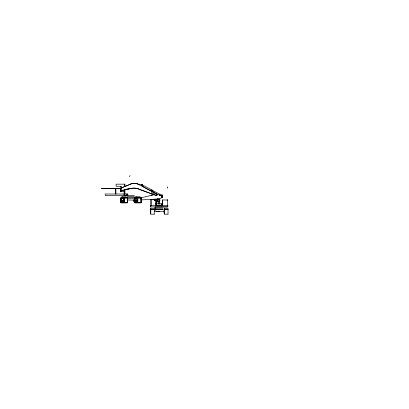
<?xml version="1.0" encoding="UTF-8"?>
<svg xmlns="http://www.w3.org/2000/svg" width="409" height="409" viewBox="0 0 409 409"><rect width="100%" height="100%" fill="white"/><g stroke="black" fill="none" stroke-linecap="round" stroke-linejoin="round"><path stroke-width="0.61" d="M156.57 211.208L156.56 211.724L156.519 211.274M157.071 211.208L157.061 211.724L157.036 211.248M158.365 211.208L158.355 211.724L158.329 211.248M158.866 211.208L158.856 211.724L158.83 211.248M155.338 207.419L155.318 210.124L155.236 206.959M167.204 186.893L167.204 186.893A0.706 0.634 2.9 0 1 167.22 188.12M155.144 209.894L155.169 207.327M121.171 200.349L121.049 201.54L120.568 201.611L120.594 199.117L120.568 201.611M121.212 200.763L121.192 199.551M123.636 200.011L123.636 200.819M123.676 200.415L123.891 198.912M124.106 200.344L123.891 201.918M134.745 201.417L134.224 201.611L134.101 199.628M134.868 200.763L134.868 199.94M134.929 200.349L134.714 201.893M154.392 199.955L154.152 199.434M156.8 199.474L156.591 203.754L156.115 203.754L156.632 202.961L156.642 204.045M159.035 201.197L158.907 203.754L159.382 203.754L158.948 202.961L158.963 204.045M121.192 201.146L121.003 198.754M123.988 200.722L123.758 201.438M124.019 201.192L123.999 198.989M134.822 200.671L134.766 201.734M156.974 211.279L159.295 211.284M156.729 204.03L156.969 200.42A13.926 0.353 -90 0 1 157.174 199.848C157.102 203.856 161.08 201.678 159.704 198.922M159.316 195.39L159.413 194.684L159.49 195.374M159.055 203.953L159.208 201.596M151.816 189.909L142.209 184.837C141.897 186.187 141.202 184.224 142.24 185.083M121.156 201.479L121.243 201.146M134.868 201.479L134.904 201.146M137.312 199.638L137.49 198.856L137.644 199.316M137.358 199.827L137.49 199.234L137.629 199.827M137.629 201.003L137.49 201.596L137.383 201.248M135.236 201.765L135.185 200.804L135.2 201.903L134.663 201.944L137.496 201.918L137.644 201.514M142.127 184.674L142.45 185.001L142.245 185.502A0.675 0.67 0 0 0 142.577 186.305L143.334 186.703M161.586 195.528L161.535 195.814L161.852 195.2L161.524 195.824L161.979 195.277M120.808 199.224L121.933 197.987L123.073 197.987M120.854 199.408L120.906 198.968L121.56 198.968L121.524 201.913L121.529 200.804L121.575 201.765L120.895 201.468M121.212 201.479L121.059 201.893M124.045 201.453C123.651 202.542 120.389 202.639 120.875 201.213L120.466 201.213M127.414 201.703L127.414 198.989M137.214 200.824L137.209 201.934L137.266 201.003M162.076 197.547A3.916 3.906 -90 0 1 162.445 195.696L162.526 195.476M162.531 195.589L162.337 195.067M129.5 176.734L130.103 175.502M123.758 199.393L123.993 200.415M151.519 190.522L151.627 190.231M151.913 190.66L151.862 190.655M152.071 190.742L152.291 190.282L161.274 195.011L161.08 195.344M161.166 195.175L161.197 195.119M122.342 201.985L122.327 200.891M136.32 201.923L136.325 200.85M134.771 201.893L134.551 201.468M155.481 199.781C153.533 200.87 155.481 198.058 155.108 200.047M151.514 190.466L151.744 190.001M151.795 189.996L151.673 190.144M152.271 190.349L152.189 190.446M161.575 195.707L161.979 195.783M157.388 198.922L157.429 201.555L159.745 201.555M141.892 185.405L142.209 184.848M151.882 190.712L151.99 190.42M152.036 190.742L152.24 190.338M152.046 190.42L152.26 189.96L151.872 190.752M141.713 184.965L142.092 184.848M161.841 195.211C161.662 196.274 162.506 194.633 161.903 195.773M156.514 194.526L157.271 194.526M134.382 197.976L135.251 196.959L140.036 196.959L140.952 197.976A2.372 0.317 -90 0 1 141.269 200.344A2.444 0.327 -90 0 1 140.967 202.792L138.114 202.818A2.469 0.332 -90 0 1 138.032 202.731M134.387 198.334L135.256 197.322L140.036 197.322M134.224 201.611L134.397 199.735M137.603 201.857L137.358 201.003M140.957 201.918L140.952 198.769M140.947 202.353L141.018 202.281A2.004 0.271 -90 0 0 141.223 200.344A2.004 0.271 -90 0 0 141.018 198.411L140.941 198.334M142.312 185.425L142.225 185.502A0.675 0.67 0 0 0 142.598 186.305L142.598 186.305M134.699 197.874L135.583 197.112L140.062 197.112L140.967 197.9A2.444 0.327 -90 0 1 141.294 200.344A2.372 0.317 -90 0 1 140.952 202.716L134.382 202.716A2.372 0.317 -90 0 1 134.075 199.73M135.042 198.462L135.594 197.987L140.952 197.976M159.009 199.055L157.583 199.163A7.761 7.74 -90 0 0 155.2 200.19L154.97 200.318M155.364 200.19L155.328 200.19A7.761 7.74 -90 0 1 157.746 199.163A7.761 7.74 90 0 0 155.328 200.19L154.587 200.267M120.445 188.846L122.23 187.532L130.931 183.989A8.824 8.804 -90 0 1 138.395 184.275M120.614 188.846L122.393 187.532L130.931 183.989M120.957 198.81L121.166 200.032M158.881 199.163L162.076 197.491M136.632 198.166L136.258 198.166M162.036 194.996L161.923 195.027A4.1 4.09 -90 0 1 159.193 194.965L161.08 195.788M140.486 197.956L154.73 194.551M130.865 188.457L122.623 190.338L131.028 188.457A13.926 13.891 90 0 1 138.994 189.03L138.83 189.03A13.926 13.891 -90 0 0 130.865 188.457L125.604 189.362M120.44 190.119A0.69 0.685 0 0 0 120.614 190.165L121.984 189.965M155.139 200.318L154.72 200.267M140.696 199.914L158.881 199.055M162 194.996L162.455 195.149M154.27 199.403L152.808 199.249L159.045 199.055M120.757 201.581A2.469 0.332 -90 0 0 121.044 202.818L123.891 202.792A2.444 0.327 -90 0 0 124.224 200.344A2.444 0.327 -90 0 0 123.891 197.9L122.991 197.112M120.757 199.111A2.469 0.332 -90 0 1 121.044 197.874L121.928 197.112L126.407 197.112L127.306 197.9A2.444 0.327 -90 0 1 127.639 200.344A2.444 0.327 -90 0 1 127.306 202.792L124.459 202.818A2.469 0.332 -90 0 1 124.372 202.731M134.464 202.092A2.469 0.332 -90 0 0 134.699 202.818L137.552 202.792A2.444 0.327 -90 0 0 137.879 200.344A2.444 0.327 -90 0 0 137.552 197.9L136.647 197.112M130.762 183.989A8.824 8.804 -90 0 1 137.649 183.999L137.721 183.999M137.649 183.999L142.163 184.674M101.887 188.554L120.696 188.554L120.696 191.335M120.471 188.656L101.519 188.641A0.813 0.813 0 0 1 101.887 188.554M138.83 189.03C137.884 189.377 169.183 199.679 151.192 193.743L152.322 191.57L156.959 194.219A0.608 0.608 0 0 1 157.342 194.832M156.754 194.111L161.243 195.732L161.959 197.547M156.923 194.219L142.286 186.289M151.366 193.743L153.257 194.449L153.856 192.368L138.232 184.275M134.392 195.502L105.236 195.558L105.236 194.014L127.818 194.014L127.818 195.558M150.977 195.548L152.209 195.548M162.445 195.696L162.48 195.696A3.916 3.906 -90 0 0 162.112 197.547M127.311 196.663L134.392 196.663M126.376 197.322L121.601 197.322L120.655 198.411A2.004 0.271 -90 0 0 120.491 199.347M127.281 197.726L134.428 197.726M123.891 197.9L127.306 197.9M137.552 197.9L140.967 197.9M122.659 196.959L123.569 197.976L127.291 197.976A2.372 0.317 -90 0 1 127.613 200.344A2.372 0.317 -90 0 1 127.291 202.716L120.727 202.716A2.372 0.317 -90 0 1 120.404 200.344A2.372 0.317 -90 0 1 120.727 197.976L121.596 196.959L126.381 196.959L127.291 197.976M127.531 198.227L135.185 198.227L136.028 198.621M135.082 198.253L135.082 198.662M135.691 198.253L136.908 198.253L136.908 198.662M135.512 198.621L136.693 198.621L136.693 200.195L134.004 199.955M121.371 198.662L123.569 198.662L123.574 201.923L123.671 199.234L123.671 201.596L123.559 200.824L121.371 200.829M135.578 198.662L137.23 198.662L137.23 199.745M122.766 198.743L123.907 198.743M120.517 199.157L121.008 199.122L121.12 199.48M120.507 199.163L120.916 199.163M127.143 199.955L136.028 200.195M134.08 200.027L134.484 200.027M155.2 200.19L155.236 200.19A7.761 7.74 90 0 1 157.618 199.163M157.434 200.236L159.75 200.236M134.075 200.344L134.479 200.344M134.08 200.666L134.484 200.666M135.026 200.829L137.23 200.829M134.096 200.962L134.505 200.962L134.627 201.611M134.121 201.213L134.53 201.213M120.502 201.407L120.972 201.611M134.157 201.407L134.561 201.407M135.042 201.939L135.042 199.623M121.044 202.818L127.306 202.792M134.699 202.818L140.967 202.792M155.819 203.8L161.57 203.8L161.606 205.185L155.338 205.2M161.289 204.03L161.432 205.2M155.681 206.888L167.363 206.867M155.681 208.048L162.818 208.048M155.645 209.111L162.854 209.111M150.793 209.29L154.239 209.29M164.576 209.29L168.022 209.29M150.481 209.362L154.239 209.362M164.26 209.362L168.022 209.362M155.313 209.894L155.062 206.959M154.239 210.006C157.511 209.219 161.258 209.434 164.546 210.006M150.323 210.553L150.737 210.507M150.323 210.793L150.737 210.793M150.323 211.018L150.737 211.018M150.323 211.417L150.737 211.417M154.239 211.581L164.546 211.581M156.55 211.581L157.051 211.581M158.344 211.581L158.845 211.581M150.323 211.734L150.737 211.734M150.323 212.051L150.737 212.051M150.323 212.348L150.737 212.348M150.323 212.603L150.737 212.603M150.323 212.798L150.737 212.798M150.737 213.002L150.323 213.002L150.323 210.502M164.52 213.002L164.106 213.002L164.106 211.121M154.239 214.178L150.793 214.204L150.793 208.503M168.022 214.178L164.576 214.204L164.576 208.503M120.614 190.17L122.787 190.338M139.587 189.255L153.222 194.449M152.485 191.57L154.055 192.368M154.101 199.403L154.403 199.551M153.82 192.368L156.724 194.219A0.608 0.608 0 0 1 157.112 194.986A0.608 0.608 0 0 1 156.34 195.374M154.842 200.047L154.638 199.781M136.642 197.987L137.603 198.835M122.986 197.987L123.947 198.835L124.039 200.011M123.835 201.974L123.682 200.722M136.315 196.959L137.225 197.976A2.372 0.317 -90 0 1 137.547 200.344A2.004 0.271 -90 0 1 137.296 202.281L134.31 202.281A2.004 0.271 -90 0 1 134.121 199.827M136.309 197.322L137.296 198.411A2.004 0.271 -90 0 1 137.496 200.344A2.372 0.317 -90 0 1 137.225 202.716M122.654 197.322L123.641 198.411A2.004 0.271 -90 0 1 123.84 200.344A2.004 0.271 -90 0 1 123.641 202.281L120.655 202.281A2.004 0.271 -90 0 1 120.466 200.865M135.9 198.033L136.325 198.207L136.591 197.746M154.648 200.18L154.469 199.822L154.571 200.078M161.08 195.732L161.995 197.547M161.299 196.238L161.964 197.603M134.643 201.898L134.515 201.279M120.982 201.898L120.859 201.279M134.571 201.274L134.668 201.734M121.013 201.734L120.916 198.968M157.174 199.848L157.378 201.724M134.806 199.735L134.827 200.349M161.478 205.788L161.453 203.8M168.022 214.204L168.022 208.345L164.26 208.345L164.26 214.106M167.572 199.94L167.572 205.4M167.327 199.94L167.93 200.042L162.424 199.94L162.235 205.4M164.346 210.625L164.346 212.982M162.67 199.94L162.67 205.4M155.998 200.037L155.998 205.436M155.906 199.873L155.906 205.436M154.239 214.204L154.239 208.345L150.481 208.345L150.481 214.106M151.074 199.439L151.074 205.436M150.977 199.255L150.977 205.436M150.865 205.4L150.865 206.949M150.563 210.625L150.563 212.982M137.409 199.797L137.409 198.253L137.347 199.797M134.965 199.52L134.965 201.734M127.373 194.014L127.373 195.563M127.199 195.528L124.014 195.482L124.014 194.014M126.974 194.014L126.974 195.558M126.601 194.014L126.601 195.558M124.934 186.632L124.934 184.162L116.095 184.162L116.095 186.264L121.228 186.264L121.228 188.651M124.934 189.72L124.934 194.045M124.581 184.162L124.581 186.632M124.581 189.72L124.581 194.045M124.377 194.014L124.377 191.335L120.471 191.335L120.471 188.554M124.152 191.335L124.152 194.014M123.692 198.253L123.692 200.829M123.252 198.662L123.252 198.253L121.386 198.253L121.386 201.939L121.427 198.253M121.228 189.842L121.228 191.632M120.87 186.264L120.87 188.651M120.87 189.842L120.87 191.632M115.895 188.554L115.895 194.014M115.67 188.554L115.67 194.014M120.778 190.17A0.69 0.654 84.3 0 1 120.466 190.032M124.448 202.716A2.372 0.317 -90 0 1 124.367 202.634M127.429 198.61A2.004 0.271 -90 0 1 127.429 202.082M123.569 197.976A2.372 0.317 -90 0 1 123.886 200.344A2.372 0.317 -90 0 1 123.569 202.716M138.104 202.716A2.372 0.317 -90 0 1 138.022 202.634M137.173 200.108C137.368 204.797 137.715 196.785 137.173 200.108M121.749 201.279C121.785 203.217 122.015 200.113 121.749 201.279M122.081 201.213C122.122 203.155 122.347 200.047 122.081 201.213M122.705 201.223C122.751 203.176 122.966 200.032 122.705 201.223M123.114 201.202C123.15 203.145 123.38 200.037 123.114 201.202M135.405 201.279C135.451 203.232 135.665 200.073 135.405 201.279M135.737 201.213C135.773 203.15 136.013 200.037 135.737 201.213M136.003 201.223C136.049 203.176 136.258 200.037 136.003 201.223M136.509 201.407C136.355 203.038 136.366 199.689 136.509 201.407M136.77 201.202C136.811 203.145 137.035 200.037 136.77 201.202M156.187 194.628C156.719 196.305 157.485 193.447 156.187 194.628M167.833 205.4L150.323 205.4L150.323 206.949L167.833 206.949L167.833 205.4"/></g></svg>
